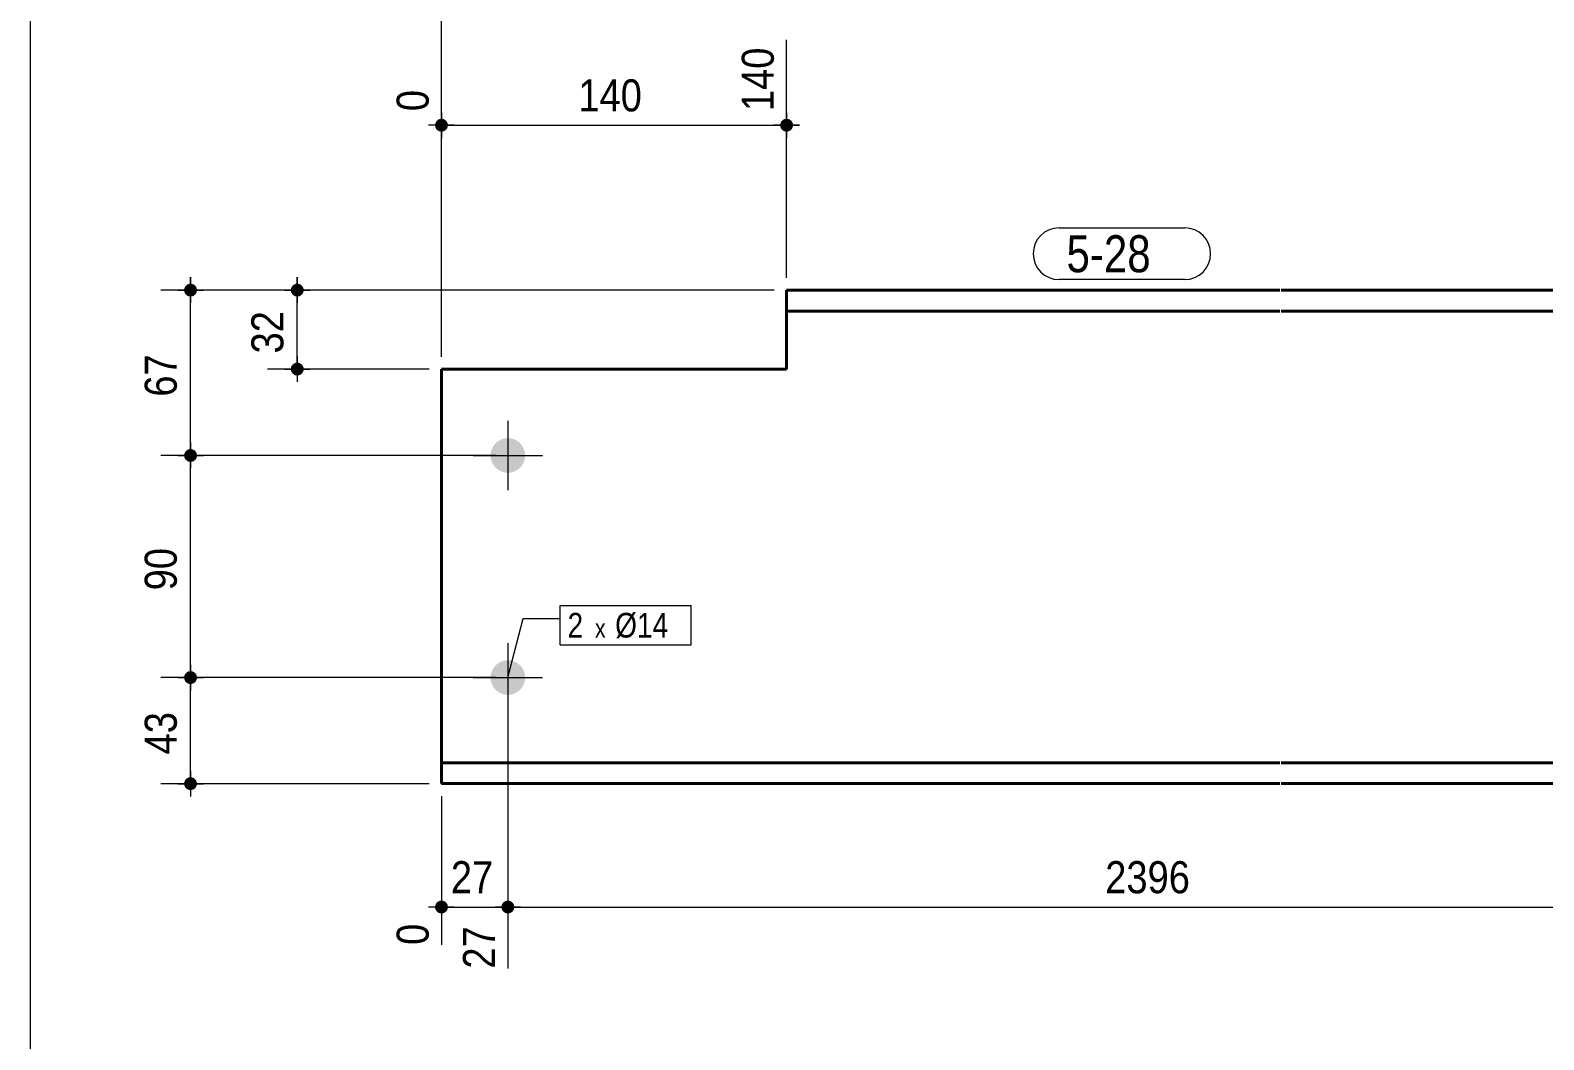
# Model space of a CAD drawing. Header units: millimetres. Extents: x 2 to 287, y 5 to 195.
# Drawn here: x 5 to 127.7, y 70.9 to 152.7 of the extents above; entities that cross this region are included whole.
import ezdxf

# ---------------------------------------------------------------- set-up
doc = ezdxf.new("R2010")
doc.units = ezdxf.units.MM
doc.linetypes.add('CACHE2', pattern=[1.190625, 0.79375, -0.396875])
for name, color, linetype, lineweight in [('Boulon', 7, 'Continuous', 0), ('Cache', 7, 'Continuous', 0), ('Cotation', 7, 'Continuous', 0), ('Désignation boulon', 3, 'Continuous', 0), ('Feuille dessin', 5, 'Continuous', 0), ('Piece', 2, 'Continuous', 0), ('Repère pièce', 3, 'Continuous', 0)]:
    doc.layers.add(name, color=color, linetype=linetype, lineweight=lineweight)
doc.styles.add('ARIAL', font='ARIAL.TTF')
doc.styles.add('COMIC_SANS_MS', font='COMIC.TTF')

# ---------------------------------------------------------------- blocks, each defined once
blk = doc.blocks.new('*A3')
at = {"layer": 'Boulon'}
for points in [[(42.33, 118.32), (42.33, 118.35), (42.34, 118.39), (42.34, 118.42), (42.34, 118.45), (42.35, 118.49), (42.35, 118.52), (42.36, 118.56), (42.37, 118.59), (42.38, 118.62), (42.38, 118.66), (42.39, 118.69), (42.4, 118.72), (42.42, 118.75), (42.43, 118.79), (42.44, 118.82), (42.45, 118.85), (42.47, 118.88), (42.48, 118.91), (42.5, 118.94), (42.52, 118.97), (42.53, 119), (42.55, 119.03), (42.57, 119.06), (42.59, 119.09), (42.61, 119.12), (42.63, 119.14), (42.65, 119.17), (42.67, 119.2), (42.7, 119.22), (42.72, 119.25), (42.74, 119.27), (42.77, 119.3), (42.79, 119.32), (42.82, 119.34), (42.85, 119.37), (42.87, 119.39), (42.9, 119.41), (42.93, 119.43), (42.96, 119.45), (42.98, 119.47), (43.01, 119.48), (43.04, 119.5), (43.07, 119.52), (43.1, 119.53), (43.13, 119.55), (43.17, 119.56), (43.2, 119.58), (43.23, 119.59), (43.26, 119.6), (43.29, 119.61), (43.33, 119.62), (43.36, 119.63), (43.39, 119.64), (43.43, 119.65), (43.46, 119.66), (43.49, 119.66), (43.53, 119.67), (43.56, 119.67), (43.6, 119.68), (43.63, 119.68), (43.66, 119.68), (43.7, 119.68), (43.73, 119.68), (43.77, 119.68), (43.8, 119.68), (43.84, 119.68), (43.87, 119.68), (43.9, 119.67), (43.94, 119.67), (43.97, 119.66), (44.01, 119.66), (44.04, 119.65), (44.07, 119.64), (44.11, 119.63), (44.14, 119.62), (44.17, 119.61), (44.2, 119.6), (44.24, 119.59), (44.27, 119.58), (44.3, 119.56), (44.33, 119.55), (44.36, 119.53), (44.39, 119.52), (44.42, 119.5), (44.45, 119.48), (44.48, 119.47), (44.51, 119.45), (44.54, 119.43), (44.57, 119.41), (44.59, 119.39), (44.62, 119.37), (44.65, 119.34), (44.67, 119.32), (44.7, 119.3), (44.72, 119.27), (44.75, 119.25), (44.77, 119.22), (44.79, 119.2), (44.82, 119.17), (44.84, 119.14), (44.86, 119.12), (44.88, 119.09), (44.9, 119.06), (44.92, 119.03), (44.93, 119), (44.95, 118.97), (44.97, 118.94), (44.98, 118.91), (45, 118.88), (45.01, 118.85), (45.03, 118.82), (45.04, 118.79), (45.05, 118.75), (45.06, 118.72), (45.07, 118.69), (45.08, 118.66), (45.09, 118.62), (45.1, 118.59), (45.11, 118.56), (45.11, 118.52), (45.12, 118.49), (45.12, 118.45), (45.13, 118.42), (45.13, 118.39), (45.13, 118.35), (45.13, 118.32), (45.13, 118.28), (45.13, 118.25), (45.13, 118.21), (45.13, 118.18), (45.13, 118.15), (45.12, 118.11), (45.12, 118.08), (45.11, 118.04), (45.11, 118.01), (45.1, 117.98), (45.09, 117.94), (45.08, 117.91), (45.07, 117.88), (45.06, 117.84), (45.05, 117.81), (45.04, 117.78), (45.03, 117.75), (45.01, 117.72), (45, 117.68), (44.98, 117.65), (44.97, 117.62), (44.95, 117.59), (44.93, 117.56), (44.92, 117.53), (44.9, 117.5), (44.88, 117.48), (44.86, 117.45), (44.84, 117.42), (44.82, 117.39), (44.79, 117.37), (44.77, 117.34), (44.75, 117.32), (44.72, 117.29), (44.7, 117.27), (44.67, 117.25), (44.65, 117.22), (44.62, 117.2), (44.59, 117.18), (44.57, 117.16), (44.54, 117.14), (44.51, 117.12), (44.48, 117.1), (44.45, 117.08), (44.42, 117.06), (44.39, 117.05), (44.36, 117.03), (44.33, 117.02), (44.3, 117), (44.27, 116.99), (44.24, 116.98), (44.2, 116.96), (44.17, 116.95), (44.14, 116.94), (44.11, 116.93), (44.07, 116.92), (44.04, 116.92), (44.01, 116.91), (43.97, 116.9), (43.94, 116.9), (43.9, 116.89), (43.87, 116.89), (43.84, 116.89), (43.8, 116.88), (43.77, 116.88), (43.73, 116.88), (43.7, 116.88), (43.66, 116.88), (43.63, 116.89), (43.6, 116.89), (43.56, 116.89), (43.53, 116.9), (43.49, 116.9), (43.46, 116.91), (43.43, 116.92), (43.39, 116.92), (43.36, 116.93), (43.33, 116.94), (43.29, 116.95), (43.26, 116.96), (43.23, 116.98), (43.2, 116.99), (43.17, 117), (43.13, 117.02), (43.1, 117.03), (43.07, 117.05), (43.04, 117.06), (43.01, 117.08), (42.98, 117.1), (42.96, 117.12), (42.93, 117.14), (42.9, 117.16), (42.87, 117.18), (42.85, 117.2), (42.82, 117.22), (42.79, 117.25), (42.77, 117.27), (42.74, 117.29), (42.72, 117.32), (42.7, 117.34), (42.67, 117.37), (42.65, 117.39), (42.63, 117.42), (42.61, 117.45), (42.59, 117.48), (42.57, 117.5), (42.55, 117.53), (42.53, 117.56), (42.52, 117.59), (42.5, 117.62), (42.48, 117.65), (42.47, 117.68), (42.45, 117.72), (42.44, 117.75), (42.43, 117.78), (42.42, 117.81), (42.4, 117.84), (42.39, 117.88), (42.38, 117.91), (42.38, 117.94), (42.37, 117.98), (42.36, 118.01), (42.35, 118.04), (42.35, 118.08), (42.34, 118.11), (42.34, 118.15), (42.34, 118.18), (42.33, 118.21), (42.33, 118.25), (42.33, 118.28)], [(42.33, 100.32), (42.33, 100.35), (42.34, 100.39), (42.34, 100.42), (42.34, 100.45), (42.35, 100.49), (42.35, 100.52), (42.36, 100.56), (42.37, 100.59), (42.38, 100.62), (42.38, 100.66), (42.39, 100.69), (42.4, 100.72), (42.42, 100.75), (42.43, 100.79), (42.44, 100.82), (42.45, 100.85), (42.47, 100.88), (42.48, 100.91), (42.5, 100.94), (42.52, 100.97), (42.53, 101), (42.55, 101.03), (42.57, 101.06), (42.59, 101.09), (42.61, 101.12), (42.63, 101.14), (42.65, 101.17), (42.67, 101.2), (42.7, 101.22), (42.72, 101.25), (42.74, 101.27), (42.77, 101.3), (42.79, 101.32), (42.82, 101.34), (42.85, 101.37), (42.87, 101.39), (42.9, 101.41), (42.93, 101.43), (42.96, 101.45), (42.98, 101.47), (43.01, 101.48), (43.04, 101.5), (43.07, 101.52), (43.1, 101.53), (43.13, 101.55), (43.17, 101.56), (43.2, 101.58), (43.23, 101.59), (43.26, 101.6), (43.29, 101.61), (43.33, 101.62), (43.36, 101.63), (43.39, 101.64), (43.43, 101.65), (43.46, 101.66), (43.49, 101.66), (43.53, 101.67), (43.56, 101.67), (43.6, 101.68), (43.63, 101.68), (43.66, 101.68), (43.7, 101.68), (43.73, 101.68), (43.77, 101.68), (43.8, 101.68), (43.84, 101.68), (43.87, 101.68), (43.9, 101.67), (43.94, 101.67), (43.97, 101.66), (44.01, 101.66), (44.04, 101.65), (44.07, 101.64), (44.11, 101.63), (44.14, 101.62), (44.17, 101.61), (44.2, 101.6), (44.24, 101.59), (44.27, 101.58), (44.3, 101.56), (44.33, 101.55), (44.36, 101.53), (44.39, 101.52), (44.42, 101.5), (44.45, 101.48), (44.48, 101.47), (44.51, 101.45), (44.54, 101.43), (44.57, 101.41), (44.59, 101.39), (44.62, 101.37), (44.65, 101.34), (44.67, 101.32), (44.7, 101.3), (44.72, 101.27), (44.75, 101.25), (44.77, 101.22), (44.79, 101.2), (44.82, 101.17), (44.84, 101.14), (44.86, 101.12), (44.88, 101.09), (44.9, 101.06), (44.92, 101.03), (44.93, 101), (44.95, 100.97), (44.97, 100.94), (44.98, 100.91), (45, 100.88), (45.01, 100.85), (45.03, 100.82), (45.04, 100.79), (45.05, 100.75), (45.06, 100.72), (45.07, 100.69), (45.08, 100.66), (45.09, 100.62), (45.1, 100.59), (45.11, 100.56), (45.11, 100.52), (45.12, 100.49), (45.12, 100.45), (45.13, 100.42), (45.13, 100.39), (45.13, 100.35), (45.13, 100.32), (45.13, 100.28), (45.13, 100.25), (45.13, 100.21), (45.13, 100.18), (45.13, 100.15), (45.12, 100.11), (45.12, 100.08), (45.11, 100.04), (45.11, 100.01), (45.1, 99.98), (45.09, 99.94), (45.08, 99.91), (45.07, 99.88), (45.06, 99.84), (45.05, 99.81), (45.04, 99.78), (45.03, 99.75), (45.01, 99.72), (45, 99.68), (44.98, 99.65), (44.97, 99.62), (44.95, 99.59), (44.93, 99.56), (44.92, 99.53), (44.9, 99.5), (44.88, 99.48), (44.86, 99.45), (44.84, 99.42), (44.82, 99.39), (44.79, 99.37), (44.77, 99.34), (44.75, 99.32), (44.72, 99.29), (44.7, 99.27), (44.67, 99.25), (44.65, 99.22), (44.62, 99.2), (44.59, 99.18), (44.57, 99.16), (44.54, 99.14), (44.51, 99.12), (44.48, 99.1), (44.45, 99.08), (44.42, 99.06), (44.39, 99.05), (44.36, 99.03), (44.33, 99.02), (44.3, 99), (44.27, 98.99), (44.24, 98.98), (44.2, 98.96), (44.17, 98.95), (44.14, 98.94), (44.11, 98.93), (44.07, 98.92), (44.04, 98.92), (44.01, 98.91), (43.97, 98.9), (43.94, 98.9), (43.9, 98.89), (43.87, 98.89), (43.84, 98.89), (43.8, 98.88), (43.77, 98.88), (43.73, 98.88), (43.7, 98.88), (43.66, 98.88), (43.63, 98.89), (43.6, 98.89), (43.56, 98.89), (43.53, 98.9), (43.49, 98.9), (43.46, 98.91), (43.43, 98.92), (43.39, 98.92), (43.36, 98.93), (43.33, 98.94), (43.29, 98.95), (43.26, 98.96), (43.23, 98.98), (43.2, 98.99), (43.17, 99), (43.13, 99.02), (43.1, 99.03), (43.07, 99.05), (43.04, 99.06), (43.01, 99.08), (42.98, 99.1), (42.96, 99.12), (42.93, 99.14), (42.9, 99.16), (42.87, 99.18), (42.85, 99.2), (42.82, 99.22), (42.79, 99.25), (42.77, 99.27), (42.74, 99.29), (42.72, 99.32), (42.7, 99.34), (42.67, 99.37), (42.65, 99.39), (42.63, 99.42), (42.61, 99.45), (42.59, 99.48), (42.57, 99.5), (42.55, 99.53), (42.53, 99.56), (42.52, 99.59), (42.5, 99.62), (42.48, 99.65), (42.47, 99.68), (42.45, 99.72), (42.44, 99.75), (42.43, 99.78), (42.42, 99.81), (42.4, 99.84), (42.39, 99.88), (42.38, 99.91), (42.38, 99.94), (42.37, 99.98), (42.36, 100.01), (42.35, 100.04), (42.35, 100.08), (42.34, 100.11), (42.34, 100.15), (42.34, 100.18), (42.33, 100.21), (42.33, 100.25), (42.33, 100.28)]]:
    blk.add_hatch(color=256, dxfattribs=at).paths.add_polyline_path(points, flags=17)
at = {"layer": 'Boulon', "linetype": 'Continuous', "lineweight": 0}
for p, q in [((43.73, 121.08), (43.73, 115.48)), ((40.93, 118.28), (46.53, 118.28)), ((43.73, 103.08), (43.73, 97.48)), ((40.93, 100.28), (46.53, 100.28))]:
    blk.add_line(p, q, dxfattribs=at)
blk = doc.blocks.new('*A4')
at = {"layer": 'Cache', "color": 7, "linetype": 'CACHE2', "lineweight": 20}
blk.add_line((66.33851, 131.682681), (66.33851, 129.982681), dxfattribs=at)
at = {"layer": 'Piece', "color": 2, "linetype": 'Continuous', "lineweight": 40}
for p, q in [((106.33851, 131.682681), (66.33851, 131.682681)), ((66.33851, 131.682681), (66.33851, 129.982681)), ((202.23851, 131.682681), (106.43851, 131.682681)), ((106.33851, 129.982681), (66.33851, 129.982681)), ((66.33851, 129.982681), (66.33851, 125.282682)), ((202.23851, 129.982681), (106.43851, 129.982681)), ((66.33851, 125.282682), (38.34724, 125.282682)), ((38.34724, 125.282682), (38.34724, 91.682681)), ((106.33851, 93.382681), (38.34724, 93.382681)), ((202.23851, 93.382681), (106.43851, 93.382681)), ((106.33851, 91.682681), (38.34724, 91.682681)), ((202.23851, 91.682681), (106.43851, 91.682681))]:
    blk.add_line(p, q, dxfattribs=at)
blk = doc.blocks.new('*A5')
at = {"layer": 'Feuille dessin', "linetype": 'Continuous', "lineweight": 0}
blk.add_line((5, 195), (5, 5), dxfattribs=at)
blk = doc.blocks.new('*A10')
at = {"layer": 'Cotation'}
for points in [[(38.32, 144.53), (38.3, 144.53), (38.27, 144.53), (38.25, 144.54), (38.22, 144.54), (38.2, 144.55), (38.17, 144.56), (38.15, 144.57), (38.12, 144.58), (38.1, 144.59), (38.08, 144.6), (38.06, 144.62), (38.04, 144.63), (38.02, 144.65), (38, 144.66), (37.98, 144.68), (37.96, 144.7), (37.95, 144.72), (37.93, 144.74), (37.91, 144.76), (37.9, 144.78), (37.89, 144.8), (37.88, 144.83), (37.87, 144.85), (37.86, 144.87), (37.85, 144.9), (37.84, 144.92), (37.84, 144.95), (37.83, 144.97), (37.83, 145), (37.83, 145.02), (37.83, 145.05), (37.83, 145.07), (37.83, 145.1), (37.83, 145.13), (37.84, 145.15), (37.84, 145.18), (37.85, 145.2), (37.86, 145.22), (37.87, 145.25), (37.88, 145.27), (37.89, 145.29), (37.9, 145.32), (37.91, 145.34), (37.93, 145.36), (37.95, 145.38), (37.96, 145.4), (37.98, 145.42), (38, 145.43), (38.02, 145.45), (38.04, 145.47), (38.06, 145.48), (38.08, 145.49), (38.1, 145.51), (38.12, 145.52), (38.15, 145.53), (38.17, 145.54), (38.2, 145.55), (38.22, 145.55), (38.25, 145.56), (38.27, 145.56), (38.3, 145.57), (38.32, 145.57), (38.35, 145.57), (38.37, 145.57), (38.4, 145.57), (38.42, 145.56), (38.45, 145.56), (38.47, 145.55), (38.5, 145.55), (38.52, 145.54), (38.55, 145.53), (38.57, 145.52), (38.59, 145.51), (38.61, 145.49), (38.64, 145.48), (38.66, 145.47), (38.68, 145.45), (38.7, 145.43), (38.71, 145.42), (38.73, 145.4), (38.75, 145.38), (38.76, 145.36), (38.78, 145.34), (38.79, 145.32), (38.81, 145.29), (38.82, 145.27), (38.83, 145.25), (38.84, 145.22), (38.84, 145.2), (38.85, 145.18), (38.86, 145.15), (38.86, 145.13), (38.86, 145.1), (38.87, 145.07), (38.87, 145.05), (38.87, 145.02), (38.86, 145), (38.86, 144.97), (38.86, 144.95), (38.85, 144.92), (38.84, 144.9), (38.84, 144.87), (38.83, 144.85), (38.82, 144.83), (38.81, 144.8), (38.79, 144.78), (38.78, 144.76), (38.76, 144.74), (38.75, 144.72), (38.73, 144.7), (38.71, 144.68), (38.7, 144.66), (38.68, 144.65), (38.66, 144.63), (38.64, 144.62), (38.61, 144.6), (38.59, 144.59), (38.57, 144.58), (38.55, 144.57), (38.52, 144.56), (38.5, 144.55), (38.47, 144.54), (38.45, 144.54), (38.42, 144.53), (38.4, 144.53), (38.37, 144.53), (38.35, 144.53)], [(66.31, 144.53), (66.29, 144.53), (66.26, 144.53), (66.24, 144.54), (66.21, 144.54), (66.19, 144.55), (66.16, 144.56), (66.14, 144.57), (66.12, 144.58), (66.09, 144.59), (66.07, 144.6), (66.05, 144.62), (66.03, 144.63), (66.01, 144.65), (65.99, 144.66), (65.97, 144.68), (65.95, 144.7), (65.94, 144.72), (65.92, 144.74), (65.91, 144.76), (65.89, 144.78), (65.88, 144.8), (65.87, 144.83), (65.86, 144.85), (65.85, 144.87), (65.84, 144.9), (65.83, 144.92), (65.83, 144.95), (65.82, 144.97), (65.82, 145), (65.82, 145.02), (65.82, 145.05), (65.82, 145.07), (65.82, 145.1), (65.82, 145.13), (65.83, 145.15), (65.83, 145.18), (65.84, 145.2), (65.85, 145.22), (65.86, 145.25), (65.87, 145.27), (65.88, 145.29), (65.89, 145.32), (65.91, 145.34), (65.92, 145.36), (65.94, 145.38), (65.95, 145.4), (65.97, 145.42), (65.99, 145.43), (66.01, 145.45), (66.03, 145.47), (66.05, 145.48), (66.07, 145.49), (66.09, 145.51), (66.12, 145.52), (66.14, 145.53), (66.16, 145.54), (66.19, 145.55), (66.21, 145.55), (66.24, 145.56), (66.26, 145.56), (66.29, 145.57), (66.31, 145.57), (66.34, 145.57), (66.36, 145.57), (66.39, 145.57), (66.41, 145.56), (66.44, 145.56), (66.46, 145.55), (66.49, 145.55), (66.51, 145.54), (66.54, 145.53), (66.56, 145.52), (66.58, 145.51), (66.61, 145.49), (66.63, 145.48), (66.65, 145.47), (66.67, 145.45), (66.69, 145.43), (66.71, 145.42), (66.72, 145.4), (66.74, 145.38), (66.76, 145.36), (66.77, 145.34), (66.78, 145.32), (66.8, 145.29), (66.81, 145.27), (66.82, 145.25), (66.83, 145.22), (66.84, 145.2), (66.84, 145.18), (66.85, 145.15), (66.85, 145.13), (66.86, 145.1), (66.86, 145.07), (66.86, 145.05), (66.86, 145.02), (66.86, 145), (66.85, 144.97), (66.85, 144.95), (66.84, 144.92), (66.84, 144.9), (66.83, 144.87), (66.82, 144.85), (66.81, 144.83), (66.8, 144.8), (66.78, 144.78), (66.77, 144.76), (66.76, 144.74), (66.74, 144.72), (66.72, 144.7), (66.71, 144.68), (66.69, 144.66), (66.67, 144.65), (66.65, 144.63), (66.63, 144.62), (66.61, 144.6), (66.58, 144.59), (66.56, 144.58), (66.54, 144.57), (66.51, 144.56), (66.49, 144.55), (66.46, 144.54), (66.44, 144.54), (66.41, 144.53), (66.39, 144.53), (66.36, 144.53), (66.34, 144.53)]]:
    blk.add_hatch(color=256, dxfattribs=at).paths.add_polyline_path(points, flags=17)
at = {"layer": 'Cotation', "linetype": 'Continuous', "lineweight": 0}
for p, q in [((66.34, 132.68), (66.34, 151.97)), ((38.35, 126.28), (38.35, 148.12)), ((38.35, 146.09), (38.35, 144.01)), ((66.34, 146.09), (66.34, 144.01)), ((39.39, 145.05), (37.31, 145.05)), ((38.35, 145.05), (37.31, 145.05)), ((38.35, 145.05), (66.34, 145.05)), ((67.38, 145.05), (65.3, 145.05)), ((66.34, 145.05), (67.38, 145.05))]:
    blk.add_line(p, q, dxfattribs=at)
at = {"layer": 'Cotation'}
for p in [(38.35, 145.05), (66.34, 145.05)]:
    blk.add_point(p, dxfattribs=at)
at = {"layer": 'Cotation', "style": 'ARIAL', "width": 0.85}
for s, p in [('140', (65.3, 146.19)), ('0', (37.31, 146.19))]:
    blk.add_text(s, height=2.6, rotation=90.0002, dxfattribs=at).set_placement(p)
blk.add_text('140', height=2.6, dxfattribs=at).set_placement((49.45, 146.17))
blk = doc.blocks.new('*A11')
at = {"layer": 'Cotation', "linetype": 'Continuous', "lineweight": 0}
blk.add_line((38.35, 126.28), (38.35, 157.62), dxfattribs=at)
blk = doc.blocks.new('*A13')
at = {"layer": 'Cotation'}
for points in [[(38.32, 81.16), (38.3, 81.17), (38.27, 81.17), (38.25, 81.17), (38.22, 81.18), (38.2, 81.19), (38.17, 81.19), (38.15, 81.2), (38.12, 81.21), (38.1, 81.22), (38.08, 81.24), (38.06, 81.25), (38.04, 81.27), (38.02, 81.28), (38, 81.3), (37.98, 81.31), (37.96, 81.33), (37.95, 81.35), (37.93, 81.37), (37.91, 81.39), (37.9, 81.42), (37.89, 81.44), (37.88, 81.46), (37.87, 81.48), (37.86, 81.51), (37.85, 81.53), (37.84, 81.56), (37.84, 81.58), (37.83, 81.61), (37.83, 81.63), (37.83, 81.66), (37.83, 81.68), (37.83, 81.71), (37.83, 81.73), (37.83, 81.76), (37.84, 81.78), (37.84, 81.81), (37.85, 81.83), (37.86, 81.86), (37.87, 81.88), (37.88, 81.91), (37.89, 81.93), (37.9, 81.95), (37.91, 81.97), (37.93, 81.99), (37.95, 82.01), (37.96, 82.03), (37.98, 82.05), (38, 82.07), (38.02, 82.08), (38.04, 82.1), (38.06, 82.12), (38.08, 82.13), (38.1, 82.14), (38.12, 82.15), (38.15, 82.16), (38.17, 82.17), (38.2, 82.18), (38.22, 82.19), (38.25, 82.19), (38.27, 82.2), (38.3, 82.2), (38.32, 82.2), (38.35, 82.2), (38.37, 82.2), (38.4, 82.2), (38.42, 82.2), (38.45, 82.19), (38.47, 82.19), (38.5, 82.18), (38.52, 82.17), (38.55, 82.16), (38.57, 82.15), (38.59, 82.14), (38.61, 82.13), (38.64, 82.12), (38.66, 82.1), (38.68, 82.08), (38.7, 82.07), (38.71, 82.05), (38.73, 82.03), (38.75, 82.01), (38.76, 81.99), (38.78, 81.97), (38.79, 81.95), (38.81, 81.93), (38.82, 81.91), (38.83, 81.88), (38.84, 81.86), (38.84, 81.83), (38.85, 81.81), (38.86, 81.78), (38.86, 81.76), (38.86, 81.73), (38.87, 81.71), (38.87, 81.68), (38.87, 81.66), (38.86, 81.63), (38.86, 81.61), (38.86, 81.58), (38.85, 81.56), (38.84, 81.53), (38.84, 81.51), (38.83, 81.48), (38.82, 81.46), (38.81, 81.44), (38.79, 81.42), (38.78, 81.39), (38.76, 81.37), (38.75, 81.35), (38.73, 81.33), (38.71, 81.31), (38.7, 81.3), (38.68, 81.28), (38.66, 81.27), (38.64, 81.25), (38.61, 81.24), (38.59, 81.22), (38.57, 81.21), (38.55, 81.2), (38.52, 81.19), (38.5, 81.19), (38.47, 81.18), (38.45, 81.17), (38.42, 81.17), (38.4, 81.17), (38.37, 81.16), (38.35, 81.16)], [(43.71, 81.16), (43.68, 81.17), (43.66, 81.17), (43.63, 81.17), (43.61, 81.18), (43.58, 81.19), (43.56, 81.19), (43.53, 81.2), (43.51, 81.21), (43.49, 81.22), (43.47, 81.24), (43.44, 81.25), (43.42, 81.27), (43.4, 81.28), (43.38, 81.3), (43.37, 81.31), (43.35, 81.33), (43.33, 81.35), (43.32, 81.37), (43.3, 81.39), (43.29, 81.42), (43.27, 81.44), (43.26, 81.46), (43.25, 81.48), (43.24, 81.51), (43.24, 81.53), (43.23, 81.56), (43.22, 81.58), (43.22, 81.61), (43.22, 81.63), (43.21, 81.66), (43.21, 81.68), (43.21, 81.71), (43.22, 81.73), (43.22, 81.76), (43.22, 81.78), (43.23, 81.81), (43.24, 81.83), (43.24, 81.86), (43.25, 81.88), (43.26, 81.91), (43.27, 81.93), (43.29, 81.95), (43.3, 81.97), (43.32, 81.99), (43.33, 82.01), (43.35, 82.03), (43.37, 82.05), (43.38, 82.07), (43.4, 82.08), (43.42, 82.1), (43.44, 82.12), (43.47, 82.13), (43.49, 82.14), (43.51, 82.15), (43.53, 82.16), (43.56, 82.17), (43.58, 82.18), (43.61, 82.19), (43.63, 82.19), (43.66, 82.2), (43.68, 82.2), (43.71, 82.2), (43.73, 82.2), (43.76, 82.2), (43.78, 82.2), (43.81, 82.2), (43.83, 82.19), (43.86, 82.19), (43.88, 82.18), (43.91, 82.17), (43.93, 82.16), (43.96, 82.15), (43.98, 82.14), (44, 82.13), (44.02, 82.12), (44.04, 82.1), (44.06, 82.08), (44.08, 82.07), (44.1, 82.05), (44.12, 82.03), (44.14, 82.01), (44.15, 81.99), (44.17, 81.97), (44.18, 81.95), (44.19, 81.93), (44.2, 81.91), (44.21, 81.88), (44.22, 81.86), (44.23, 81.83), (44.24, 81.81), (44.24, 81.78), (44.25, 81.76), (44.25, 81.73), (44.25, 81.71), (44.25, 81.68), (44.25, 81.66), (44.25, 81.63), (44.25, 81.61), (44.24, 81.58), (44.24, 81.56), (44.23, 81.53), (44.22, 81.51), (44.21, 81.48), (44.2, 81.46), (44.19, 81.44), (44.18, 81.42), (44.17, 81.39), (44.15, 81.37), (44.14, 81.35), (44.12, 81.33), (44.1, 81.31), (44.08, 81.3), (44.06, 81.28), (44.04, 81.27), (44.02, 81.25), (44, 81.24), (43.98, 81.22), (43.96, 81.21), (43.93, 81.2), (43.91, 81.19), (43.88, 81.19), (43.86, 81.18), (43.83, 81.17), (43.81, 81.17), (43.78, 81.17), (43.76, 81.16), (43.73, 81.16)]]:
    blk.add_hatch(color=256, dxfattribs=at).paths.add_polyline_path(points, flags=17)
at = {"layer": 'Cotation', "linetype": 'Continuous', "lineweight": 0}
for p, q in [((43.73, 99.28), (43.73, 76.69)), ((38.35, 90.68), (38.35, 78.61)), ((38.35, 82.72), (38.35, 80.64)), ((43.73, 82.72), (43.73, 80.64)), ((39.39, 81.68), (37.31, 81.68)), ((38.35, 81.68), (37.31, 81.68)), ((38.35, 81.68), (43.73, 81.68)), ((44.77, 81.68), (42.69, 81.68)), ((43.73, 81.68), (44.77, 81.68))]:
    blk.add_line(p, q, dxfattribs=at)
at = {"layer": 'Cotation'}
for p in [(38.35, 81.68), (43.73, 81.68)]:
    blk.add_point(p, dxfattribs=at)
at = {"layer": 'Cotation', "style": 'ARIAL', "width": 0.85}
blk.add_text('27', height=2.6, dxfattribs=at).set_placement((39.11, 82.8))
for s, p in [('0', (37.31, 78.61)), ('27', (42.69, 76.69))]:
    blk.add_text(s, height=2.6, rotation=90.0002, dxfattribs=at).set_placement(p)
blk = doc.blocks.new('*A14')
at = {"layer": 'Cotation'}
for points in [[(43.71, 81.16), (43.68, 81.17), (43.66, 81.17), (43.63, 81.17), (43.61, 81.18), (43.58, 81.19), (43.56, 81.19), (43.53, 81.2), (43.51, 81.21), (43.49, 81.22), (43.47, 81.24), (43.44, 81.25), (43.42, 81.27), (43.4, 81.28), (43.38, 81.3), (43.37, 81.31), (43.35, 81.33), (43.33, 81.35), (43.32, 81.37), (43.3, 81.39), (43.29, 81.42), (43.27, 81.44), (43.26, 81.46), (43.25, 81.48), (43.24, 81.51), (43.24, 81.53), (43.23, 81.56), (43.22, 81.58), (43.22, 81.61), (43.22, 81.63), (43.21, 81.66), (43.21, 81.68), (43.21, 81.71), (43.22, 81.73), (43.22, 81.76), (43.22, 81.78), (43.23, 81.81), (43.24, 81.83), (43.24, 81.86), (43.25, 81.88), (43.26, 81.91), (43.27, 81.93), (43.29, 81.95), (43.3, 81.97), (43.32, 81.99), (43.33, 82.01), (43.35, 82.03), (43.37, 82.05), (43.38, 82.07), (43.4, 82.08), (43.42, 82.1), (43.44, 82.12), (43.47, 82.13), (43.49, 82.14), (43.51, 82.15), (43.53, 82.16), (43.56, 82.17), (43.58, 82.18), (43.61, 82.19), (43.63, 82.19), (43.66, 82.2), (43.68, 82.2), (43.71, 82.2), (43.73, 82.2), (43.76, 82.2), (43.78, 82.2), (43.81, 82.2), (43.83, 82.19), (43.86, 82.19), (43.88, 82.18), (43.91, 82.17), (43.93, 82.16), (43.96, 82.15), (43.98, 82.14), (44, 82.13), (44.02, 82.12), (44.04, 82.1), (44.06, 82.08), (44.08, 82.07), (44.1, 82.05), (44.12, 82.03), (44.14, 82.01), (44.15, 81.99), (44.17, 81.97), (44.18, 81.95), (44.19, 81.93), (44.2, 81.91), (44.21, 81.88), (44.22, 81.86), (44.23, 81.83), (44.24, 81.81), (44.24, 81.78), (44.25, 81.76), (44.25, 81.73), (44.25, 81.71), (44.25, 81.68), (44.25, 81.66), (44.25, 81.63), (44.25, 81.61), (44.24, 81.58), (44.24, 81.56), (44.23, 81.53), (44.22, 81.51), (44.21, 81.48), (44.2, 81.46), (44.19, 81.44), (44.18, 81.42), (44.17, 81.39), (44.15, 81.37), (44.14, 81.35), (44.12, 81.33), (44.1, 81.31), (44.08, 81.3), (44.06, 81.28), (44.04, 81.27), (44.02, 81.25), (44, 81.24), (43.98, 81.22), (43.96, 81.21), (43.93, 81.2), (43.91, 81.19), (43.88, 81.19), (43.86, 81.18), (43.83, 81.17), (43.81, 81.17), (43.78, 81.17), (43.76, 81.16), (43.73, 81.16)], [(148.31, 81.16), (148.29, 81.17), (148.26, 81.17), (148.24, 81.17), (148.21, 81.18), (148.19, 81.19), (148.16, 81.19), (148.14, 81.2), (148.12, 81.21), (148.09, 81.22), (148.07, 81.24), (148.05, 81.25), (148.03, 81.27), (148.01, 81.28), (147.99, 81.3), (147.97, 81.31), (147.95, 81.33), (147.94, 81.35), (147.92, 81.37), (147.91, 81.39), (147.89, 81.42), (147.88, 81.44), (147.87, 81.46), (147.86, 81.48), (147.85, 81.51), (147.84, 81.53), (147.83, 81.56), (147.83, 81.58), (147.82, 81.61), (147.82, 81.63), (147.82, 81.66), (147.82, 81.68), (147.82, 81.71), (147.82, 81.73), (147.82, 81.76), (147.83, 81.78), (147.83, 81.81), (147.84, 81.83), (147.85, 81.86), (147.86, 81.88), (147.87, 81.91), (147.88, 81.93), (147.89, 81.95), (147.91, 81.97), (147.92, 81.99), (147.94, 82.01), (147.95, 82.03), (147.97, 82.05), (147.99, 82.07), (148.01, 82.08), (148.03, 82.1), (148.05, 82.12), (148.07, 82.13), (148.09, 82.14), (148.12, 82.15), (148.14, 82.16), (148.16, 82.17), (148.19, 82.18), (148.21, 82.19), (148.24, 82.19), (148.26, 82.2), (148.29, 82.2), (148.31, 82.2), (148.34, 82.2), (148.36, 82.2), (148.39, 82.2), (148.41, 82.2), (148.44, 82.19), (148.46, 82.19), (148.49, 82.18), (148.51, 82.17), (148.54, 82.16), (148.56, 82.15), (148.58, 82.14), (148.61, 82.13), (148.63, 82.12), (148.65, 82.1), (148.67, 82.08), (148.69, 82.07), (148.71, 82.05), (148.72, 82.03), (148.74, 82.01), (148.76, 81.99), (148.77, 81.97), (148.78, 81.95), (148.8, 81.93), (148.81, 81.91), (148.82, 81.88), (148.83, 81.86), (148.84, 81.83), (148.84, 81.81), (148.85, 81.78), (148.85, 81.76), (148.86, 81.73), (148.86, 81.71), (148.86, 81.68), (148.86, 81.66), (148.86, 81.63), (148.85, 81.61), (148.85, 81.58), (148.84, 81.56), (148.84, 81.53), (148.83, 81.51), (148.82, 81.48), (148.81, 81.46), (148.8, 81.44), (148.78, 81.42), (148.77, 81.39), (148.76, 81.37), (148.74, 81.35), (148.72, 81.33), (148.71, 81.31), (148.69, 81.3), (148.67, 81.28), (148.65, 81.27), (148.63, 81.25), (148.61, 81.24), (148.58, 81.22), (148.56, 81.21), (148.54, 81.2), (148.51, 81.19), (148.49, 81.19), (148.46, 81.18), (148.44, 81.17), (148.41, 81.17), (148.39, 81.17), (148.36, 81.16), (148.34, 81.16)]]:
    blk.add_hatch(color=256, dxfattribs=at).paths.add_polyline_path(points, flags=17)
at = {"layer": 'Cotation', "linetype": 'Continuous', "lineweight": 0}
for p, q in [((148.34, 110.68), (148.34, 72.83)), ((43.73, 99.28), (43.73, 76.69)), ((43.73, 82.72), (43.73, 80.64)), ((148.34, 82.72), (148.34, 80.64)), ((44.77, 81.68), (42.69, 81.68)), ((43.73, 81.68), (42.69, 81.68)), ((43.73, 81.68), (148.34, 81.68)), ((149.38, 81.68), (147.3, 81.68)), ((148.34, 81.68), (149.38, 81.68))]:
    blk.add_line(p, q, dxfattribs=at)
at = {"layer": 'Cotation'}
for p in [(43.73, 81.68), (148.34, 81.68)]:
    blk.add_point(p, dxfattribs=at)
at = {"layer": 'Cotation', "style": 'ARIAL', "width": 0.85}
blk.add_text('2396', height=2.6, dxfattribs=at).set_placement((92.18, 82.8))
blk.add_text('2423', height=2.6, rotation=90.0002, dxfattribs=at).set_placement((147.3, 72.83))
blk = doc.blocks.new('*A19')
at = {"layer": 'Cotation'}
for points in [[(26.63, 131.16), (26.6, 131.17), (26.58, 131.17), (26.55, 131.17), (26.53, 131.18), (26.5, 131.19), (26.48, 131.19), (26.45, 131.2), (26.43, 131.21), (26.41, 131.22), (26.39, 131.24), (26.36, 131.25), (26.34, 131.27), (26.32, 131.28), (26.3, 131.3), (26.28, 131.31), (26.27, 131.33), (26.25, 131.35), (26.23, 131.37), (26.22, 131.39), (26.21, 131.42), (26.19, 131.44), (26.18, 131.46), (26.17, 131.48), (26.16, 131.51), (26.15, 131.53), (26.15, 131.56), (26.14, 131.58), (26.14, 131.61), (26.14, 131.63), (26.13, 131.66), (26.13, 131.68), (26.13, 131.71), (26.14, 131.73), (26.14, 131.76), (26.14, 131.78), (26.15, 131.81), (26.15, 131.83), (26.16, 131.86), (26.17, 131.88), (26.18, 131.91), (26.19, 131.93), (26.21, 131.95), (26.22, 131.97), (26.23, 131.99), (26.25, 132.01), (26.27, 132.03), (26.28, 132.05), (26.3, 132.07), (26.32, 132.08), (26.34, 132.1), (26.36, 132.12), (26.39, 132.13), (26.41, 132.14), (26.43, 132.15), (26.45, 132.16), (26.48, 132.17), (26.5, 132.18), (26.53, 132.19), (26.55, 132.19), (26.58, 132.2), (26.6, 132.2), (26.63, 132.2), (26.65, 132.2), (26.68, 132.2), (26.7, 132.2), (26.73, 132.2), (26.75, 132.19), (26.78, 132.19), (26.8, 132.18), (26.83, 132.17), (26.85, 132.16), (26.87, 132.15), (26.9, 132.14), (26.92, 132.13), (26.94, 132.12), (26.96, 132.1), (26.98, 132.08), (27, 132.07), (27.02, 132.05), (27.04, 132.03), (27.05, 132.01), (27.07, 131.99), (27.08, 131.97), (27.1, 131.95), (27.11, 131.93), (27.12, 131.91), (27.13, 131.88), (27.14, 131.86), (27.15, 131.83), (27.16, 131.81), (27.16, 131.78), (27.17, 131.76), (27.17, 131.73), (27.17, 131.71), (27.17, 131.68), (27.17, 131.66), (27.17, 131.63), (27.17, 131.61), (27.16, 131.58), (27.16, 131.56), (27.15, 131.53), (27.14, 131.51), (27.13, 131.48), (27.12, 131.46), (27.11, 131.44), (27.1, 131.42), (27.08, 131.39), (27.07, 131.37), (27.05, 131.35), (27.04, 131.33), (27.02, 131.31), (27, 131.3), (26.98, 131.28), (26.96, 131.27), (26.94, 131.25), (26.92, 131.24), (26.9, 131.22), (26.87, 131.21), (26.85, 131.2), (26.83, 131.19), (26.8, 131.19), (26.78, 131.18), (26.75, 131.17), (26.73, 131.17), (26.7, 131.17), (26.68, 131.16), (26.65, 131.16)], [(26.63, 124.76), (26.6, 124.77), (26.58, 124.77), (26.55, 124.77), (26.53, 124.78), (26.5, 124.79), (26.48, 124.79), (26.45, 124.8), (26.43, 124.81), (26.41, 124.82), (26.39, 124.84), (26.36, 124.85), (26.34, 124.87), (26.32, 124.88), (26.3, 124.9), (26.28, 124.91), (26.27, 124.93), (26.25, 124.95), (26.23, 124.97), (26.22, 124.99), (26.21, 125.02), (26.19, 125.04), (26.18, 125.06), (26.17, 125.08), (26.16, 125.11), (26.15, 125.13), (26.15, 125.16), (26.14, 125.18), (26.14, 125.21), (26.14, 125.23), (26.13, 125.26), (26.13, 125.28), (26.13, 125.31), (26.14, 125.33), (26.14, 125.36), (26.14, 125.38), (26.15, 125.41), (26.15, 125.43), (26.16, 125.46), (26.17, 125.48), (26.18, 125.51), (26.19, 125.53), (26.21, 125.55), (26.22, 125.57), (26.23, 125.59), (26.25, 125.61), (26.27, 125.63), (26.28, 125.65), (26.3, 125.67), (26.32, 125.68), (26.34, 125.7), (26.36, 125.72), (26.39, 125.73), (26.41, 125.74), (26.43, 125.75), (26.45, 125.76), (26.48, 125.77), (26.5, 125.78), (26.53, 125.79), (26.55, 125.79), (26.58, 125.8), (26.6, 125.8), (26.63, 125.8), (26.65, 125.8), (26.68, 125.8), (26.7, 125.8), (26.73, 125.8), (26.75, 125.79), (26.78, 125.79), (26.8, 125.78), (26.83, 125.77), (26.85, 125.76), (26.87, 125.75), (26.9, 125.74), (26.92, 125.73), (26.94, 125.72), (26.96, 125.7), (26.98, 125.68), (27, 125.67), (27.02, 125.65), (27.04, 125.63), (27.05, 125.61), (27.07, 125.59), (27.08, 125.57), (27.1, 125.55), (27.11, 125.53), (27.12, 125.51), (27.13, 125.48), (27.14, 125.46), (27.15, 125.43), (27.16, 125.41), (27.16, 125.38), (27.17, 125.36), (27.17, 125.33), (27.17, 125.31), (27.17, 125.28), (27.17, 125.26), (27.17, 125.23), (27.17, 125.21), (27.16, 125.18), (27.16, 125.16), (27.15, 125.13), (27.14, 125.11), (27.13, 125.08), (27.12, 125.06), (27.11, 125.04), (27.1, 125.02), (27.08, 124.99), (27.07, 124.97), (27.05, 124.95), (27.04, 124.93), (27.02, 124.91), (27, 124.9), (26.98, 124.88), (26.96, 124.87), (26.94, 124.85), (26.92, 124.84), (26.9, 124.82), (26.87, 124.81), (26.85, 124.8), (26.83, 124.79), (26.8, 124.79), (26.78, 124.78), (26.75, 124.77), (26.73, 124.77), (26.7, 124.77), (26.68, 124.76), (26.65, 124.76)]]:
    blk.add_hatch(color=256, dxfattribs=at).paths.add_polyline_path(points, flags=17)
at = {"layer": 'Cotation', "linetype": 'Continuous', "lineweight": 0}
for p, q in [((26.65, 132.72), (26.65, 130.64)), ((26.65, 131.68), (26.65, 132.72)), ((65.34, 131.68), (24.23, 131.68)), ((25.61, 131.68), (27.69, 131.68)), ((26.65, 125.28), (26.65, 131.68)), ((37.35, 125.28), (24.23, 125.28)), ((25.61, 125.28), (27.69, 125.28)), ((26.65, 126.32), (26.65, 124.24)), ((26.65, 125.28), (26.65, 124.24))]:
    blk.add_line(p, q, dxfattribs=at)
at = {"layer": 'Cotation'}
for p in [(26.65, 131.68), (26.65, 125.28)]:
    blk.add_point(p, dxfattribs=at)
at = {"layer": 'Cotation', "style": 'ARIAL', "width": 0.85}
blk.add_text('32', height=2.6, rotation=90.0002, dxfattribs=at).set_placement((25.53, 126.55))
blk = doc.blocks.new('*A20')
at = {"layer": 'Cotation'}
for points in [[(17.97, 99.76), (17.95, 99.77), (17.92, 99.77), (17.9, 99.77), (17.87, 99.78), (17.85, 99.79), (17.82, 99.79), (17.8, 99.8), (17.78, 99.81), (17.75, 99.82), (17.73, 99.84), (17.71, 99.85), (17.69, 99.87), (17.67, 99.88), (17.65, 99.9), (17.63, 99.92), (17.61, 99.93), (17.6, 99.95), (17.58, 99.97), (17.57, 99.99), (17.55, 100.02), (17.54, 100.04), (17.53, 100.06), (17.52, 100.08), (17.51, 100.11), (17.5, 100.13), (17.49, 100.16), (17.49, 100.18), (17.48, 100.21), (17.48, 100.23), (17.48, 100.26), (17.48, 100.28), (17.48, 100.31), (17.48, 100.33), (17.48, 100.36), (17.49, 100.38), (17.49, 100.41), (17.5, 100.43), (17.51, 100.46), (17.52, 100.48), (17.53, 100.51), (17.54, 100.53), (17.55, 100.55), (17.57, 100.57), (17.58, 100.59), (17.6, 100.61), (17.61, 100.63), (17.63, 100.65), (17.65, 100.67), (17.67, 100.68), (17.69, 100.7), (17.71, 100.72), (17.73, 100.73), (17.75, 100.74), (17.78, 100.75), (17.8, 100.76), (17.82, 100.77), (17.85, 100.78), (17.87, 100.79), (17.9, 100.79), (17.92, 100.8), (17.95, 100.8), (17.97, 100.8), (18, 100.8), (18.02, 100.8), (18.05, 100.8), (18.07, 100.8), (18.1, 100.79), (18.12, 100.79), (18.15, 100.78), (18.17, 100.77), (18.2, 100.76), (18.22, 100.75), (18.24, 100.74), (18.27, 100.73), (18.29, 100.72), (18.31, 100.7), (18.33, 100.68), (18.35, 100.67), (18.37, 100.65), (18.38, 100.63), (18.4, 100.61), (18.42, 100.59), (18.43, 100.57), (18.44, 100.55), (18.46, 100.53), (18.47, 100.51), (18.48, 100.48), (18.49, 100.46), (18.5, 100.43), (18.5, 100.41), (18.51, 100.38), (18.51, 100.36), (18.52, 100.33), (18.52, 100.31), (18.52, 100.28), (18.52, 100.26), (18.52, 100.23), (18.51, 100.21), (18.51, 100.18), (18.5, 100.16), (18.5, 100.13), (18.49, 100.11), (18.48, 100.08), (18.47, 100.06), (18.46, 100.04), (18.44, 100.02), (18.43, 99.99), (18.42, 99.97), (18.4, 99.95), (18.38, 99.93), (18.37, 99.92), (18.35, 99.9), (18.33, 99.88), (18.31, 99.87), (18.29, 99.85), (18.27, 99.84), (18.24, 99.82), (18.22, 99.81), (18.2, 99.8), (18.17, 99.79), (18.15, 99.79), (18.12, 99.78), (18.1, 99.77), (18.07, 99.77), (18.05, 99.77), (18.02, 99.76), (18, 99.76)], [(17.97, 91.16), (17.95, 91.17), (17.92, 91.17), (17.9, 91.17), (17.87, 91.18), (17.85, 91.19), (17.82, 91.19), (17.8, 91.2), (17.78, 91.21), (17.75, 91.22), (17.73, 91.24), (17.71, 91.25), (17.69, 91.27), (17.67, 91.28), (17.65, 91.3), (17.63, 91.31), (17.61, 91.33), (17.6, 91.35), (17.58, 91.37), (17.57, 91.39), (17.55, 91.42), (17.54, 91.44), (17.53, 91.46), (17.52, 91.48), (17.51, 91.51), (17.5, 91.53), (17.49, 91.56), (17.49, 91.58), (17.48, 91.61), (17.48, 91.63), (17.48, 91.66), (17.48, 91.68), (17.48, 91.71), (17.48, 91.73), (17.48, 91.76), (17.49, 91.78), (17.49, 91.81), (17.5, 91.83), (17.51, 91.86), (17.52, 91.88), (17.53, 91.91), (17.54, 91.93), (17.55, 91.95), (17.57, 91.97), (17.58, 91.99), (17.6, 92.01), (17.61, 92.03), (17.63, 92.05), (17.65, 92.07), (17.67, 92.08), (17.69, 92.1), (17.71, 92.12), (17.73, 92.13), (17.75, 92.14), (17.78, 92.15), (17.8, 92.16), (17.82, 92.17), (17.85, 92.18), (17.87, 92.19), (17.9, 92.19), (17.92, 92.2), (17.95, 92.2), (17.97, 92.2), (18, 92.2), (18.02, 92.2), (18.05, 92.2), (18.07, 92.2), (18.1, 92.19), (18.12, 92.19), (18.15, 92.18), (18.17, 92.17), (18.2, 92.16), (18.22, 92.15), (18.24, 92.14), (18.27, 92.13), (18.29, 92.12), (18.31, 92.1), (18.33, 92.08), (18.35, 92.07), (18.37, 92.05), (18.38, 92.03), (18.4, 92.01), (18.42, 91.99), (18.43, 91.97), (18.44, 91.95), (18.46, 91.93), (18.47, 91.91), (18.48, 91.88), (18.49, 91.86), (18.5, 91.83), (18.5, 91.81), (18.51, 91.78), (18.51, 91.76), (18.52, 91.73), (18.52, 91.71), (18.52, 91.68), (18.52, 91.66), (18.52, 91.63), (18.51, 91.61), (18.51, 91.58), (18.5, 91.56), (18.5, 91.53), (18.49, 91.51), (18.48, 91.48), (18.47, 91.46), (18.46, 91.44), (18.44, 91.42), (18.43, 91.39), (18.42, 91.37), (18.4, 91.35), (18.38, 91.33), (18.37, 91.31), (18.35, 91.3), (18.33, 91.28), (18.31, 91.27), (18.29, 91.25), (18.27, 91.24), (18.24, 91.22), (18.22, 91.21), (18.2, 91.2), (18.17, 91.19), (18.15, 91.19), (18.12, 91.18), (18.1, 91.17), (18.07, 91.17), (18.05, 91.17), (18.02, 91.16), (18, 91.16)]]:
    blk.add_hatch(color=256, dxfattribs=at).paths.add_polyline_path(points, flags=17)
at = {"layer": 'Cotation', "linetype": 'Continuous', "lineweight": 0}
for p, q in [((18, 101.32), (18, 99.24)), ((18, 100.28), (18, 101.32)), ((42.73, 100.28), (15.58, 100.28)), ((16.96, 100.28), (19.04, 100.28)), ((18, 91.68), (18, 100.28)), ((18, 92.72), (18, 90.64)), ((37.35, 91.68), (15.58, 91.68)), ((16.96, 91.68), (19.04, 91.68)), ((18, 91.68), (18, 90.64))]:
    blk.add_line(p, q, dxfattribs=at)
at = {"layer": 'Cotation'}
for p in [(18, 100.28), (18, 91.68)]:
    blk.add_point(p, dxfattribs=at)
at = {"layer": 'Cotation', "style": 'ARIAL', "width": 0.85}
blk.add_text('43', height=2.6, rotation=90.0002, dxfattribs=at).set_placement((16.88, 94.05))
blk = doc.blocks.new('*A21')
at = {"layer": 'Cotation'}
for points in [[(17.97, 117.76), (17.95, 117.77), (17.92, 117.77), (17.9, 117.77), (17.87, 117.78), (17.85, 117.79), (17.82, 117.79), (17.8, 117.8), (17.78, 117.81), (17.75, 117.82), (17.73, 117.84), (17.71, 117.85), (17.69, 117.87), (17.67, 117.88), (17.65, 117.9), (17.63, 117.92), (17.61, 117.93), (17.6, 117.95), (17.58, 117.97), (17.57, 117.99), (17.55, 118.02), (17.54, 118.04), (17.53, 118.06), (17.52, 118.08), (17.51, 118.11), (17.5, 118.13), (17.49, 118.16), (17.49, 118.18), (17.48, 118.21), (17.48, 118.23), (17.48, 118.26), (17.48, 118.28), (17.48, 118.31), (17.48, 118.33), (17.48, 118.36), (17.49, 118.38), (17.49, 118.41), (17.5, 118.43), (17.51, 118.46), (17.52, 118.48), (17.53, 118.51), (17.54, 118.53), (17.55, 118.55), (17.57, 118.57), (17.58, 118.59), (17.6, 118.61), (17.61, 118.63), (17.63, 118.65), (17.65, 118.67), (17.67, 118.68), (17.69, 118.7), (17.71, 118.72), (17.73, 118.73), (17.75, 118.74), (17.78, 118.75), (17.8, 118.76), (17.82, 118.77), (17.85, 118.78), (17.87, 118.79), (17.9, 118.79), (17.92, 118.8), (17.95, 118.8), (17.97, 118.8), (18, 118.8), (18.02, 118.8), (18.05, 118.8), (18.07, 118.8), (18.1, 118.79), (18.12, 118.79), (18.15, 118.78), (18.17, 118.77), (18.2, 118.76), (18.22, 118.75), (18.24, 118.74), (18.27, 118.73), (18.29, 118.72), (18.31, 118.7), (18.33, 118.68), (18.35, 118.67), (18.37, 118.65), (18.38, 118.63), (18.4, 118.61), (18.42, 118.59), (18.43, 118.57), (18.44, 118.55), (18.46, 118.53), (18.47, 118.51), (18.48, 118.48), (18.49, 118.46), (18.5, 118.43), (18.5, 118.41), (18.51, 118.38), (18.51, 118.36), (18.52, 118.33), (18.52, 118.31), (18.52, 118.28), (18.52, 118.26), (18.52, 118.23), (18.51, 118.21), (18.51, 118.18), (18.5, 118.16), (18.5, 118.13), (18.49, 118.11), (18.48, 118.08), (18.47, 118.06), (18.46, 118.04), (18.44, 118.02), (18.43, 117.99), (18.42, 117.97), (18.4, 117.95), (18.38, 117.93), (18.37, 117.92), (18.35, 117.9), (18.33, 117.88), (18.31, 117.87), (18.29, 117.85), (18.27, 117.84), (18.24, 117.82), (18.22, 117.81), (18.2, 117.8), (18.17, 117.79), (18.15, 117.79), (18.12, 117.78), (18.1, 117.77), (18.07, 117.77), (18.05, 117.77), (18.02, 117.76), (18, 117.76)], [(17.97, 99.76), (17.95, 99.77), (17.92, 99.77), (17.9, 99.77), (17.87, 99.78), (17.85, 99.79), (17.82, 99.79), (17.8, 99.8), (17.78, 99.81), (17.75, 99.82), (17.73, 99.84), (17.71, 99.85), (17.69, 99.87), (17.67, 99.88), (17.65, 99.9), (17.63, 99.92), (17.61, 99.93), (17.6, 99.95), (17.58, 99.97), (17.57, 99.99), (17.55, 100.02), (17.54, 100.04), (17.53, 100.06), (17.52, 100.08), (17.51, 100.11), (17.5, 100.13), (17.49, 100.16), (17.49, 100.18), (17.48, 100.21), (17.48, 100.23), (17.48, 100.26), (17.48, 100.28), (17.48, 100.31), (17.48, 100.33), (17.48, 100.36), (17.49, 100.38), (17.49, 100.41), (17.5, 100.43), (17.51, 100.46), (17.52, 100.48), (17.53, 100.51), (17.54, 100.53), (17.55, 100.55), (17.57, 100.57), (17.58, 100.59), (17.6, 100.61), (17.61, 100.63), (17.63, 100.65), (17.65, 100.67), (17.67, 100.68), (17.69, 100.7), (17.71, 100.72), (17.73, 100.73), (17.75, 100.74), (17.78, 100.75), (17.8, 100.76), (17.82, 100.77), (17.85, 100.78), (17.87, 100.79), (17.9, 100.79), (17.92, 100.8), (17.95, 100.8), (17.97, 100.8), (18, 100.8), (18.02, 100.8), (18.05, 100.8), (18.07, 100.8), (18.1, 100.79), (18.12, 100.79), (18.15, 100.78), (18.17, 100.77), (18.2, 100.76), (18.22, 100.75), (18.24, 100.74), (18.27, 100.73), (18.29, 100.72), (18.31, 100.7), (18.33, 100.68), (18.35, 100.67), (18.37, 100.65), (18.38, 100.63), (18.4, 100.61), (18.42, 100.59), (18.43, 100.57), (18.44, 100.55), (18.46, 100.53), (18.47, 100.51), (18.48, 100.48), (18.49, 100.46), (18.5, 100.43), (18.5, 100.41), (18.51, 100.38), (18.51, 100.36), (18.52, 100.33), (18.52, 100.31), (18.52, 100.28), (18.52, 100.26), (18.52, 100.23), (18.51, 100.21), (18.51, 100.18), (18.5, 100.16), (18.5, 100.13), (18.49, 100.11), (18.48, 100.08), (18.47, 100.06), (18.46, 100.04), (18.44, 100.02), (18.43, 99.99), (18.42, 99.97), (18.4, 99.95), (18.38, 99.93), (18.37, 99.92), (18.35, 99.9), (18.33, 99.88), (18.31, 99.87), (18.29, 99.85), (18.27, 99.84), (18.24, 99.82), (18.22, 99.81), (18.2, 99.8), (18.17, 99.79), (18.15, 99.79), (18.12, 99.78), (18.1, 99.77), (18.07, 99.77), (18.05, 99.77), (18.02, 99.76), (18, 99.76)]]:
    blk.add_hatch(color=256, dxfattribs=at).paths.add_polyline_path(points, flags=17)
at = {"layer": 'Cotation', "linetype": 'Continuous', "lineweight": 0}
for p, q in [((18, 119.32), (18, 117.24)), ((18, 118.28), (18, 119.32)), ((42.73, 118.28), (15.58, 118.28)), ((16.96, 118.28), (19.04, 118.28)), ((18, 100.28), (18, 118.28)), ((18, 101.32), (18, 99.24)), ((42.73, 100.28), (15.58, 100.28)), ((16.96, 100.28), (19.04, 100.28)), ((18, 100.28), (18, 99.24))]:
    blk.add_line(p, q, dxfattribs=at)
at = {"layer": 'Cotation'}
for p in [(18, 118.28), (18, 100.28)]:
    blk.add_point(p, dxfattribs=at)
at = {"layer": 'Cotation', "style": 'ARIAL', "width": 0.85}
blk.add_text('90', height=2.6, rotation=90.0002, dxfattribs=at).set_placement((16.88, 107.35))
blk = doc.blocks.new('*A22')
at = {"layer": 'Cotation'}
for points in [[(17.97, 131.16), (17.95, 131.17), (17.92, 131.17), (17.9, 131.17), (17.87, 131.18), (17.85, 131.19), (17.82, 131.19), (17.8, 131.2), (17.78, 131.21), (17.75, 131.22), (17.73, 131.24), (17.71, 131.25), (17.69, 131.27), (17.67, 131.28), (17.65, 131.3), (17.63, 131.31), (17.61, 131.33), (17.6, 131.35), (17.58, 131.37), (17.57, 131.39), (17.55, 131.42), (17.54, 131.44), (17.53, 131.46), (17.52, 131.48), (17.51, 131.51), (17.5, 131.53), (17.49, 131.56), (17.49, 131.58), (17.48, 131.61), (17.48, 131.63), (17.48, 131.66), (17.48, 131.68), (17.48, 131.71), (17.48, 131.73), (17.48, 131.76), (17.49, 131.78), (17.49, 131.81), (17.5, 131.83), (17.51, 131.86), (17.52, 131.88), (17.53, 131.91), (17.54, 131.93), (17.55, 131.95), (17.57, 131.97), (17.58, 131.99), (17.6, 132.01), (17.61, 132.03), (17.63, 132.05), (17.65, 132.07), (17.67, 132.08), (17.69, 132.1), (17.71, 132.12), (17.73, 132.13), (17.75, 132.14), (17.78, 132.15), (17.8, 132.16), (17.82, 132.17), (17.85, 132.18), (17.87, 132.19), (17.9, 132.19), (17.92, 132.2), (17.95, 132.2), (17.97, 132.2), (18, 132.2), (18.02, 132.2), (18.05, 132.2), (18.07, 132.2), (18.1, 132.19), (18.12, 132.19), (18.15, 132.18), (18.17, 132.17), (18.2, 132.16), (18.22, 132.15), (18.24, 132.14), (18.27, 132.13), (18.29, 132.12), (18.31, 132.1), (18.33, 132.08), (18.35, 132.07), (18.37, 132.05), (18.38, 132.03), (18.4, 132.01), (18.42, 131.99), (18.43, 131.97), (18.44, 131.95), (18.46, 131.93), (18.47, 131.91), (18.48, 131.88), (18.49, 131.86), (18.5, 131.83), (18.5, 131.81), (18.51, 131.78), (18.51, 131.76), (18.52, 131.73), (18.52, 131.71), (18.52, 131.68), (18.52, 131.66), (18.52, 131.63), (18.51, 131.61), (18.51, 131.58), (18.5, 131.56), (18.5, 131.53), (18.49, 131.51), (18.48, 131.48), (18.47, 131.46), (18.46, 131.44), (18.44, 131.42), (18.43, 131.39), (18.42, 131.37), (18.4, 131.35), (18.38, 131.33), (18.37, 131.31), (18.35, 131.3), (18.33, 131.28), (18.31, 131.27), (18.29, 131.25), (18.27, 131.24), (18.24, 131.22), (18.22, 131.21), (18.2, 131.2), (18.17, 131.19), (18.15, 131.19), (18.12, 131.18), (18.1, 131.17), (18.07, 131.17), (18.05, 131.17), (18.02, 131.16), (18, 131.16)], [(17.97, 117.76), (17.95, 117.77), (17.92, 117.77), (17.9, 117.77), (17.87, 117.78), (17.85, 117.79), (17.82, 117.79), (17.8, 117.8), (17.78, 117.81), (17.75, 117.82), (17.73, 117.84), (17.71, 117.85), (17.69, 117.87), (17.67, 117.88), (17.65, 117.9), (17.63, 117.92), (17.61, 117.93), (17.6, 117.95), (17.58, 117.97), (17.57, 117.99), (17.55, 118.02), (17.54, 118.04), (17.53, 118.06), (17.52, 118.08), (17.51, 118.11), (17.5, 118.13), (17.49, 118.16), (17.49, 118.18), (17.48, 118.21), (17.48, 118.23), (17.48, 118.26), (17.48, 118.28), (17.48, 118.31), (17.48, 118.33), (17.48, 118.36), (17.49, 118.38), (17.49, 118.41), (17.5, 118.43), (17.51, 118.46), (17.52, 118.48), (17.53, 118.51), (17.54, 118.53), (17.55, 118.55), (17.57, 118.57), (17.58, 118.59), (17.6, 118.61), (17.61, 118.63), (17.63, 118.65), (17.65, 118.67), (17.67, 118.68), (17.69, 118.7), (17.71, 118.72), (17.73, 118.73), (17.75, 118.74), (17.78, 118.75), (17.8, 118.76), (17.82, 118.77), (17.85, 118.78), (17.87, 118.79), (17.9, 118.79), (17.92, 118.8), (17.95, 118.8), (17.97, 118.8), (18, 118.8), (18.02, 118.8), (18.05, 118.8), (18.07, 118.8), (18.1, 118.79), (18.12, 118.79), (18.15, 118.78), (18.17, 118.77), (18.2, 118.76), (18.22, 118.75), (18.24, 118.74), (18.27, 118.73), (18.29, 118.72), (18.31, 118.7), (18.33, 118.68), (18.35, 118.67), (18.37, 118.65), (18.38, 118.63), (18.4, 118.61), (18.42, 118.59), (18.43, 118.57), (18.44, 118.55), (18.46, 118.53), (18.47, 118.51), (18.48, 118.48), (18.49, 118.46), (18.5, 118.43), (18.5, 118.41), (18.51, 118.38), (18.51, 118.36), (18.52, 118.33), (18.52, 118.31), (18.52, 118.28), (18.52, 118.26), (18.52, 118.23), (18.51, 118.21), (18.51, 118.18), (18.5, 118.16), (18.5, 118.13), (18.49, 118.11), (18.48, 118.08), (18.47, 118.06), (18.46, 118.04), (18.44, 118.02), (18.43, 117.99), (18.42, 117.97), (18.4, 117.95), (18.38, 117.93), (18.37, 117.92), (18.35, 117.9), (18.33, 117.88), (18.31, 117.87), (18.29, 117.85), (18.27, 117.84), (18.24, 117.82), (18.22, 117.81), (18.2, 117.8), (18.17, 117.79), (18.15, 117.79), (18.12, 117.78), (18.1, 117.77), (18.07, 117.77), (18.05, 117.77), (18.02, 117.76), (18, 117.76)]]:
    blk.add_hatch(color=256, dxfattribs=at).paths.add_polyline_path(points, flags=17)
at = {"layer": 'Cotation', "linetype": 'Continuous', "lineweight": 0}
for p, q in [((18, 132.72), (18, 130.64)), ((18, 131.68), (18, 132.72)), ((65.34, 131.68), (15.58, 131.68)), ((16.96, 131.68), (19.04, 131.68)), ((18, 118.28), (18, 131.68)), ((18, 119.32), (18, 117.24)), ((42.73, 118.28), (15.58, 118.28)), ((16.96, 118.28), (19.04, 118.28)), ((18, 118.28), (18, 117.24))]:
    blk.add_line(p, q, dxfattribs=at)
at = {"layer": 'Cotation'}
for p in [(18, 131.68), (18, 118.28)]:
    blk.add_point(p, dxfattribs=at)
at = {"layer": 'Cotation', "style": 'ARIAL', "width": 0.85}
blk.add_text('67', height=2.6, rotation=90.0002, dxfattribs=at).set_placement((16.88, 123.05))
blk = doc.blocks.new('*A28')
at = {"layer": 'Désignation boulon', "linetype": 'Continuous', "lineweight": 0}
for p, q in [((47.975788, 106.125391), (58.591413, 106.125391)), ((47.975788, 102.925391), (47.975788, 106.125391)), ((58.591413, 102.925391), (58.591413, 106.125391)), ((43.733188, 100.282791), (44.975788, 105.058724)), ((44.975788, 105.058724), (47.975788, 105.058724)), ((47.975788, 102.925391), (58.591413, 102.925391))]:
    blk.add_line(p, q, dxfattribs=at)
at = {"layer": 'Désignation boulon', "style": 'COMIC_SANS_MS', "width": 0.85}
for s, height, p in [('Ø14', 2, (52.434382, 103.525391)), ('2', 2, (48.575788, 103.525391)), ('x', 1.5, (50.803718, 103.525391))]:
    blk.add_text(s, height=height, dxfattribs=at).set_placement(p)
blk = doc.blocks.new('*A29')
at = {"layer": 'Repère pièce', "linetype": 'Continuous', "lineweight": 0}
for p, q in [((88.43851, 136.732681), (98.629721, 136.732681)), ((98.629721, 132.532681), (88.43851, 132.532681))]:
    blk.add_line(p, q, dxfattribs=at)
for centre, start, end in [((88.43851, 134.632681), 90, 270), ((98.629721, 134.632681), 270, 90)]:
    blk.add_arc(centre, 2.1, start, end, dxfattribs=at)
at = {"layer": 'Repère pièce', "style": 'COMIC_SANS_MS', "width": 0.85}
blk.add_text('5-28', height=3, dxfattribs=at).set_placement((89.03851, 133.132681))

msp = doc.modelspace()

# ---------------------------------------------------------------- block references
at = {"lineweight": 0}
for name in ['*A5', '*A11', '*A10', '*A29', '*A22', '*A19', '*A4', '*A3', '*A21', '*A14', '*A28', '*A20', '*A13']:
    msp.add_blockref(name, (0, 0), dxfattribs=at)

doc.saveas('drawing.dxf')
